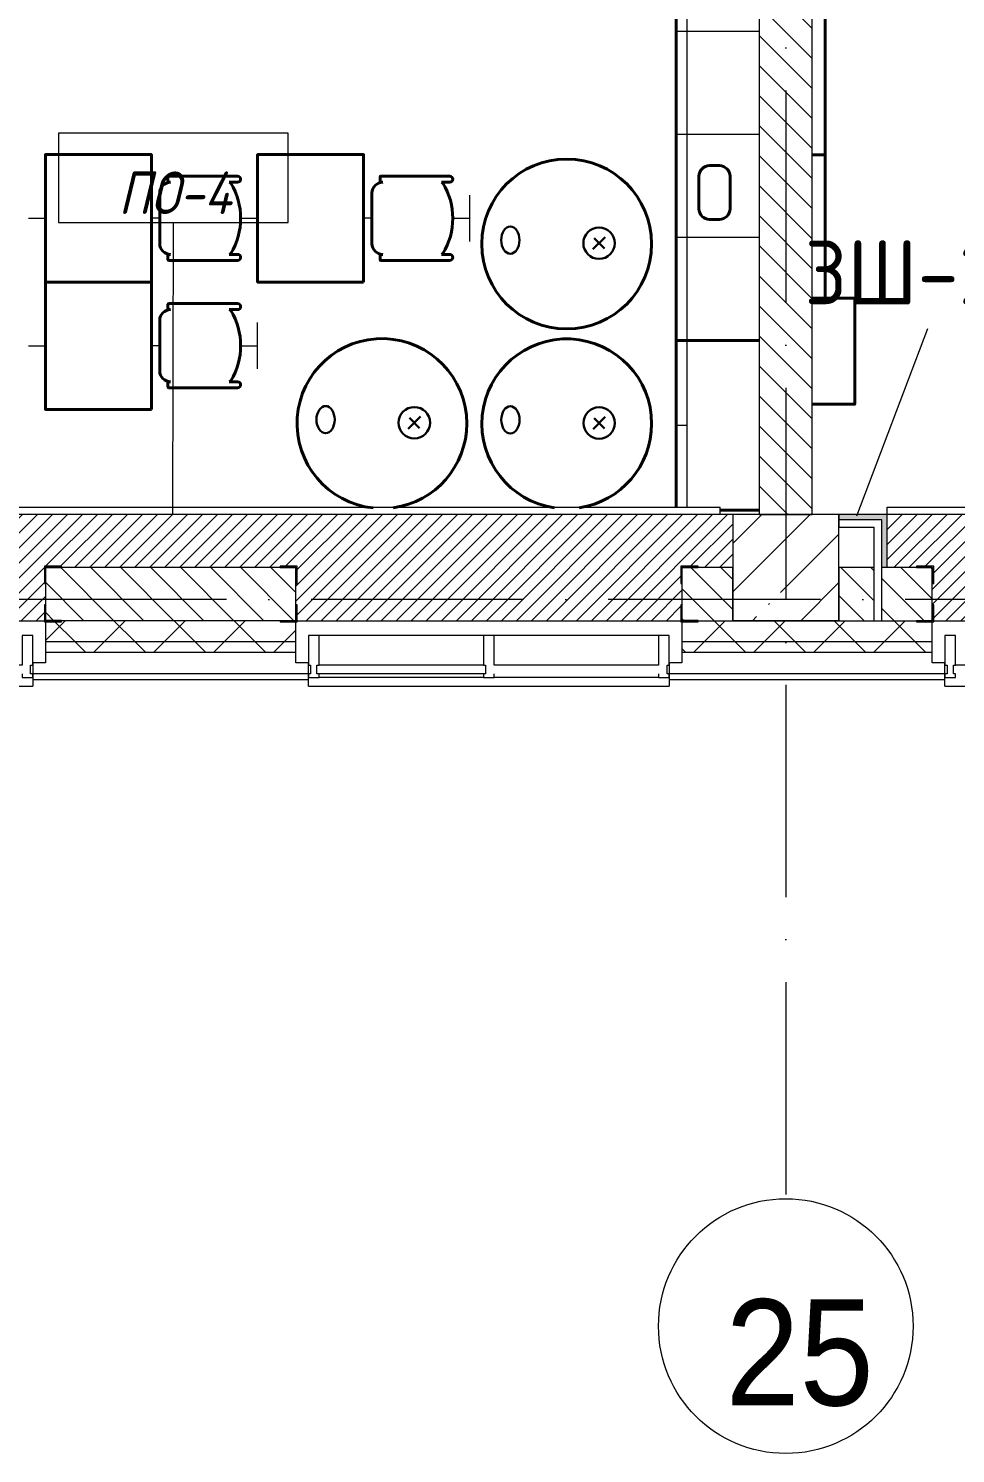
# Model space of a CAD drawing. Header units: millimetres. Extents: x -6467 to 105918, y -7090 to 92481.
# Drawn here: x 32380 to 36750, y 51258 to 57970 of the extents above; entities that cross this region are included whole.
import ezdxf

# ---------------------------------------------------------------- set-up
doc = ezdxf.new("R2010")
doc.units = ezdxf.units.MM
doc.linetypes.add('50_200_ШТРИХ_1Т_ш5_п1_п1_', pattern=[1400, 1000, -200, 0, -200])
doc.linetypes.add('IMPORT-ACAD_ISO02W100', pattern=[3000, 2400, -600])
for name, color, linetype, lineweight in [('A-FLOR', 7, 'Continuous', 9), ('A-FLOR-IDEN', 7, 'Continuous', 9), ('A-GLAZ', 7, 'Continuous', 5), ('A-GLAZ-CWMG', 7, 'Continuous', 9), ('A-GLAZ-CWMG-1', 7, 'Continuous', 20), ('A-WALL', 7, 'Continuous', 5), ('A-WALL-FNSH-1', 7, 'Continuous', 5), ('A-WALL-IDEN', 7, 'Continuous', 9), ('I-WALL', 7, 'Continuous', 5), ('S-COLS-1', 7, 'Continuous', 5)]:
    doc.layers.add(name, color=color, linetype=linetype, lineweight=lineweight)
for name, color, linetype, lineweight, true_color in [('A-FLOR-PATT-1', 7, 'Continuous', 5, 0xd61c12), ('A-GENM-1', 7, 'Continuous', 9, 0xaaaaaa), ('A-GENM-2', 7, 'Continuous', 20, 0xaaaaaa), ('A-WALL-1', 7, 'Continuous', 5, 0x77b143), ('мебель 2 этаж-1', 7, 'Continuous', 40, 0xaaaaaa), ('Оси-1', 7, 'Continuous', 20, 0xaaaaaa), ('Оси-2', 7, 'Continuous', 9, 0xaaaaaa), ('Оси-3', 7, '50_200_ШТРИХ_1Т_ш5_п1_п1_', 9, 0xaaaaaa), ('ТХ_невидимый-1', 7, 'IMPORT-ACAD_ISO02W100', 20, 0xaaaaaa), ('ТХ_функционал-2', 7, 'Continuous', 40, 0xaaaaaa), ('ТХ_функционал-4', 7, 'Continuous', 20, 0xaaaaaa), ('ТХ_функционал-9', 7, 'Continuous', 30, 0xaaaaaa)]:
    doc.layers.add(name, color=color, linetype=linetype, lineweight=lineweight, true_color=true_color)
doc.styles.add('Arial', font='arial.ttf', dxfattribs={"width": 0.9, "height": 500})
doc.styles.add('GOST Common', font='GOST_Common.ttf', dxfattribs={"height": 300})
doc.styles.add('GOST Common_I', font='GOST_Common Italic.ttf', dxfattribs={"width": 0.9, "height": 200})
pattern_1 = [(135, (0, 0), (-70.71068, -70.71068), [])]
pattern_2 = [(45, (0, 0), (-141.42136, 141.42136), []), (135, (0, 0), (-141.42136, -141.42136), [])]

# ---------------------------------------------------------------- blocks, each defined once
blk = doc.blocks.new('Прямоугольный импост - Импост структурный с накладкой - 180мм-22437099-АИ_План этажа Радиаторы_2')
at = {"layer": 'A-GLAZ-CWMG-1'}
for p, q in [((0, 17), (-50, 17)), ((-50, 17), (-50, 0)), ((-50, 0), (-40, 0)), ((-40, 0), (-40, -40)), ((-10, -40), (-10, 0)), ((-10, 0), (0, 0)), ((0, 0), (0, 17)), ((-40, -40), (-50, -40)), ((-50, -40), (-50, -180)), ((0, -40), (-10, -40)), ((0, -180), (0, -40)), ((-50, -180), (0, -180))]:
    blk.add_line(p, q, dxfattribs=at)
blk = doc.blocks.new('Прямоугольный импост - Импост структурный с накладкой - 180мм-22437111-АИ_План этажа Радиаторы_2')
at = {"layer": 'A-GLAZ-CWMG-1'}
for p, q in [((-50, 0), (-50, 17)), ((-50, 17), (0, 17)), ((0, 0), (-10, 0)), ((-10, 0), (-10, -40)), ((0, 17), (0, 0)), ((-50, -180), (-50, -40)), ((-10, -40), (0, -40)), ((0, -40), (0, -180)), ((0, -180), (-50, -180))]:
    blk.add_line(p, q, dxfattribs=at)
blk = doc.blocks.new('Прямоугольный импост - Импост структурный с накладкой - 180мм-V231-АИ_План этажа Радиаторы_2')
at = {"layer": 'A-GLAZ-CWMG'}
for p, q in [((49825, 55111), (49050, 55111)), ((49825, 54931), (49050, 54931)), ((49825, 54914), (49050, 54914))]:
    blk.add_line(p, q, dxfattribs=at)
blk = doc.blocks.new('Прямоугольный импост - Импост структурный с накладкой - 180мм-V232-АИ_План этажа Радиаторы_2')
at = {"layer": 'A-GLAZ-CWMG'}
for p, q in [((6637, 55111), (5862, 55111)), ((6637, 54914), (5862, 54914))]:
    blk.add_line(p, q, dxfattribs=at)
blk = doc.blocks.new('Прямоугольный импост - Импост структурный с накладкой - 180мм-V237-АИ_План этажа Радиаторы_2')
at = {"layer": 'A-GLAZ-CWMG-1'}
for p, q in [((-25, 0), (-25, 17)), ((-25, 17), (25, 17)), ((-15, 0), (-25, 0)), ((-15, -40), (-15, 0)), ((25, 17), (25, 0)), ((-25, -180), (-25, -40)), ((-25, -40), (-15, -40)), ((25, -40), (25, -180)), ((25, -180), (-25, -180))]:
    blk.add_line(p, q, dxfattribs=at)
blk = doc.blocks.new('Прямоугольный импост - Импост структурный с накладкой - 180мм-22437157-АИ_План этажа Радиаторы_2')
at = {"layer": 'A-GLAZ-CWMG-1'}
for p, q in [((0, 17), (-50, 17)), ((-50, 17), (-50, 0)), ((-50, 0), (-40, 0)), ((-40, 0), (-40, -40)), ((-10, -40), (-10, 0)), ((-10, 0), (0, 0)), ((0, 0), (0, 17)), ((-40, -40), (-50, -40)), ((-50, -40), (-50, -180)), ((0, -40), (-10, -40)), ((0, -180), (0, -40)), ((-50, -180), (0, -180))]:
    blk.add_line(p, q, dxfattribs=at)
blk = doc.blocks.new('Фахверк _газобетон торцы_339 - Фахверк _газобетон торцы_-25574503-АИ_План этажа Радиаторы_2')
at = {"layer": 'A-GENM-2'}
for p, q in [((89406, 11134.7), (89325, 11134.7)), ((89325, 11134.7), (89325, 11128.7)), ((89325, 11128.7), (89400, 11128.7)), ((89400, 11128.7), (89400, 11053.7)), ((89406, 11053.7), (89406, 11134.7)), ((89400, 11053.7), (89406, 11053.7)), ((89400, 10953.7), (89400, 10878.7)), ((89406, 10953.7), (89400, 10953.7)), ((89406, 10872.7), (89406, 10953.7)), ((89400, 10878.7), (89325, 10878.7)), ((89325, 10878.7), (89325, 10872.7)), ((89325, 10872.7), (89406, 10872.7))]:
    blk.add_line(p, q, dxfattribs=at)
blk = doc.blocks.new('Фахверк _газобетон торцы_341 - Фахверк _газобетон торцы_-25574543-АИ_План этажа Радиаторы_2')
at = {"layer": 'A-GENM-2'}
for p, q in [((89406, 11134.7), (89325, 11134.7)), ((89325, 11134.7), (89325, 11128.7)), ((89325, 11128.7), (89400, 11128.7)), ((89400, 11128.7), (89400, 11053.7)), ((89406, 11053.7), (89406, 11134.7)), ((89400, 11053.7), (89406, 11053.7)), ((89400, 10953.7), (89400, 10878.7)), ((89406, 10953.7), (89400, 10953.7)), ((89406, 10872.7), (89406, 10953.7)), ((89400, 10878.7), (89325, 10878.7)), ((89325, 10878.7), (89325, 10872.7)), ((89325, 10872.7), (89406, 10872.7))]:
    blk.add_line(p, q, dxfattribs=at)
blk = doc.blocks.new('Фахверк _газобетон торцы_342 - Фахверк _газобетон торцы_-25574563-АИ_План этажа Радиаторы_2')
at = {"layer": 'A-GENM-2'}
for p, q in [((89406, 156989.3), (89325, 156989.3)), ((89325, 156989.3), (89325, 156983.3)), ((89325, 156983.3), (89400, 156983.3)), ((89400, 156983.3), (89400, 156908.3)), ((89406, 156908.3), (89406, 156989.3)), ((89400, 156908.3), (89406, 156908.3)), ((89406, 156808.3), (89400, 156808.3)), ((89400, 156808.3), (89400, 156733.3)), ((89406, 156727.3), (89406, 156808.3)), ((89400, 156733.3), (89325, 156733.3)), ((89325, 156733.3), (89325, 156727.3)), ((89325, 156727.3), (89406, 156727.3))]:
    blk.add_line(p, q, dxfattribs=at)
blk = doc.blocks.new('Фахверк _газобетон торцы_344 - Фахверк _газобетон торцы_-25574603-АИ_План этажа Радиаторы_2')
at = {"layer": 'A-GENM-2'}
for p, q in [((89406, 156989.3), (89325, 156989.3)), ((89325, 156989.3), (89325, 156983.3)), ((89325, 156983.3), (89400, 156983.3)), ((89400, 156983.3), (89400, 156908.3)), ((89406, 156908.3), (89406, 156989.3)), ((89400, 156908.3), (89406, 156908.3)), ((89406, 156808.3), (89400, 156808.3)), ((89400, 156808.3), (89400, 156733.3)), ((89406, 156727.3), (89406, 156808.3)), ((89400, 156733.3), (89325, 156733.3)), ((89325, 156733.3), (89325, 156727.3)), ((89325, 156727.3), (89406, 156727.3))]:
    blk.add_line(p, q, dxfattribs=at)
blk = doc.blocks.new('Отлив_СКБ - Отлив витража-V398-АИ_План этажа Радиаторы_2')
at = {"layer": 'A-GLAZ'}
for p, q in [((0, 69), (0, 100)), ((1700, 100), (0, 100)), ((1700, 100), (1700, 69)), ((875, 2), (1650, 2)), ((825, 0), (50, 0)), ((1650, 0), (875, 0))]:
    blk.add_line(p, q, dxfattribs=at)
blk = doc.blocks.new('Отлив_СКБ - Отлив витража-V397-АИ_План этажа Радиаторы_2')
at = {"layer": 'A-GLAZ'}
for p, q in [((0, 69), (0, 100)), ((1700, 100), (0, 100)), ((1700, 100), (1700, 69)), ((50, 2), (1650, 2)), ((1650, 0), (50, 0))]:
    blk.add_line(p, q, dxfattribs=at)
blk = doc.blocks.new('мебель 2 этаж-28800768-АИ_План этажа Радиаторы_2')
at = {"layer": 'ТХ_невидимый-1'}
for p, q in [((34723.5, 58682.2), (34723.5, 58900.8)), ((35223.5, 58682.2), (35223.5, 58900.8)), ((35723.5, 58682.2), (35723.5, 58900.8)), ((36223.5, 58682.2), (36223.5, 58900.8)), ((36723.5, 58682.2), (36723.5, 58900.8)), ((34643.7, 58791.5), (34723.5, 58791.5)), ((35262.5, 58791.5), (35223.5, 58791.5)), ((35643.7, 58791.5), (35723.5, 58791.5)), ((36262.5, 58791.5), (36223.5, 58791.5)), ((36643.7, 58791.5), (36723.5, 58791.5)), ((34723.5, 58082.2), (34723.5, 58300.8)), ((35223.5, 58082.2), (35223.5, 58300.8)), ((35723.5, 58082.2), (35723.5, 58300.8)), ((34643.7, 58191.5), (34723.5, 58191.5)), ((35262.5, 58191.5), (35223.5, 58191.5)), ((35643.7, 58191.5), (35723.5, 58191.5))]:
    blk.add_line(p, q, dxfattribs=at)
at = {"layer": 'ТХ_функционал-2'}
for p, q in [((37854.1, 59039.8), (37900.5, 59039.8)), ((35301, 58964), (35301, 58987.1)), ((35303.5, 58989.7), (35629.6, 58989.7)), ((35313.8, 58961.5), (35303.5, 58961.5)), ((35629.6, 58961.5), (35590.3, 58961.5)), ((36301, 58964), (36301, 58987.1)), ((36303.5, 58989.7), (36629.6, 58989.7)), ((36313.8, 58961.5), (36303.5, 58961.5)), ((36629.6, 58961.5), (36590.3, 58961.5)), ((37804.1, 58836.2), (37804.1, 58989.8)), ((37950.5, 58989.8), (37950.5, 58836.2)), ((35262.5, 58672.8), (35262.5, 58910.2)), ((36262.5, 58672.8), (36262.5, 58910.2)), ((37900.5, 58786.2), (37854.1, 58786.2)), ((35301, 58595.9), (35301, 58619)), ((35303.5, 58621.5), (35313.8, 58621.5)), ((35590.3, 58621.5), (35629.6, 58621.5)), ((36301, 58595.9), (36301, 58619)), ((36303.5, 58621.5), (36313.8, 58621.5)), ((36590.3, 58621.5), (36629.6, 58621.5)), ((35629.6, 58593.3), (35303.5, 58593.3)), ((36629.6, 58593.3), (36303.5, 58593.3)), ((35301, 58364), (35301, 58387.1)), ((35303.5, 58389.7), (35629.6, 58389.7)), ((35313.8, 58361.5), (35303.5, 58361.5)), ((35629.6, 58361.5), (35590.3, 58361.5)), ((35262.5, 58072.8), (35262.5, 58310.2)), ((35301, 57995.9), (35301, 58019)), ((35303.5, 58021.5), (35313.8, 58021.5)), ((35590.3, 58021.5), (35629.6, 58021.5)), ((35629.6, 57993.3), (35303.5, 57993.3)), ((37903.5, 57416.5), (38088.5, 57416.5))]:
    blk.add_line(p, q, dxfattribs=at)
at = {"layer": 'ТХ_функционал-2', "flags": 128}
for points in [[(38088.5, 62686.5), (37696.8, 62686.5), (37696.8, 58216.5), (38088.5, 58216.5)], [(38338.5, 58415.8), (38398.5, 58415.8), (38398.5, 59090.8), (38398.5, 61790.8), (38398.5, 62465.8), (38338.5, 62465.8)], [(38338.5, 58415.8), (38538.5, 58415.8), (38538.5, 57915.8), (38338.5, 57915.8)], [(38088.5, 58216.5), (37696.8, 58216.5), (37696.8, 57431.3)]]:
    blk.add_lwpolyline(points, dxfattribs=at)
for points in [[(35223.5, 58491.5), (35223.5, 59091.5), (34723.5, 59091.5), (34723.5, 58491.5)], [(36223.5, 58491.5), (36223.5, 59091.5), (35723.5, 59091.5), (35723.5, 58491.5)], [(38338.5, 59090.8), (38398.5, 59090.8)], [(35223.5, 57891.5), (35223.5, 58491.5), (34723.5, 58491.5), (34723.5, 57891.5)]]:
    blk.add_lwpolyline(points, close=True, dxfattribs=at)
at = {"layer": 'ТХ_функционал-2'}
blk.add_circle((37180.6, 58670.6), 400, dxfattribs=at)
for centre, radius, start, end in [((37854.1, 58989.8), 50, 90, 180), ((37900.5, 58989.8), 50, 0, 90), ((35313.8, 58910.2), 51.3, 90, 180), ((35303.5, 58987.1), 2.56, 90, 180), ((35303.5, 58964), 2.56, 180, 270), ((35590.3, 58952.9), 8.55, 31.93175, 90), ((35322.6, 58791.5), 321.2, 328.88631, 31.11369), ((35629.6, 58975.6), 14.1, 270, 90), ((36313.8, 58910.2), 51.3, 90, 180), ((36303.5, 58987.1), 2.56, 90, 180), ((36303.5, 58964), 2.56, 180, 270), ((36590.3, 58952.9), 8.55, 31.93175, 90), ((36322.6, 58791.5), 321.2, 328.88631, 31.11369), ((36629.6, 58975.6), 14.1, 270, 90), ((37854.1, 58836.2), 50, 180, 270), ((37900.5, 58836.2), 50, 270, 0), ((35313.8, 58672.8), 51.3, 180, 270), ((36313.8, 58672.8), 51.3, 180, 270), ((35303.5, 58619), 2.56, 90, 180), ((35590.3, 58630.1), 8.55, 270, 328.06825), ((35629.6, 58607.4), 14.1, 270, 90), ((36303.5, 58619), 2.56, 90, 180), ((36590.3, 58630.1), 8.55, 270, 328.06825), ((36629.6, 58607.4), 14.1, 270, 90), ((35303.5, 58595.9), 2.56, 180, 270), ((36303.5, 58595.9), 2.56, 180, 270), ((35313.8, 58310.2), 51.3, 90, 180), ((35303.5, 58387.1), 2.56, 90, 180), ((35303.5, 58364), 2.56, 180, 270), ((35590.3, 58352.9), 8.55, 31.93175, 90), ((35322.6, 58191.5), 321.2, 328.88631, 31.11369), ((35629.6, 58375.6), 14.1, 270, 90), ((36309.8, 57824.9), 400, 0, 264.10404), ((37181.1, 57823.6), 400, 0, 261.75739), ((35313.8, 58072.8), 51.3, 180, 270), ((35303.5, 58019), 2.56, 90, 180), ((35590.3, 58030.1), 8.55, 270, 328.06825), ((35629.6, 58007.4), 14.1, 270, 90), ((35303.5, 57995.9), 2.56, 180, 270), ((36309.8, 57824.9), 400, 277.70507, 0), ((37181.1, 57823.6), 400, 278.49315, 0)]:
    blk.add_arc(centre, radius, start, end, dxfattribs=at)
at = {"layer": 'ТХ_функционал-4'}
for p, q in [((38088.5, 59671.5), (37696.8, 59671.5)), ((38088.5, 59186.5), (37696.8, 59186.5)), ((38088.5, 58701.5), (37696.8, 58701.5)), ((37696.8, 57816.5), (37746.6, 57816.5))]:
    blk.add_line(p, q, dxfattribs=at)
at = {"layer": 'ТХ_функционал-4', "flags": 128}
blk.add_lwpolyline([(37746.6, 63062.5), (37746.6, 58216.5), (37746.6, 57431.3)], dxfattribs=at)
at = {"layer": 'ТХ_функционал-9'}
for p, q in [((37304.4, 58645.5), (37362, 58703.1)), ((37358.4, 58649.1), (37309.8, 58697.7)), ((36433.6, 57799.7), (36491.2, 57857.4)), ((36487.6, 57803.3), (36439, 57852)), ((37304.9, 57798.5), (37362.5, 57856.1)), ((37358.9, 57802.1), (37310.3, 57850.7))]:
    blk.add_line(p, q, dxfattribs=at)
for centre in [(37333.2, 58674.3), (36462.4, 57828.5), (37333.7, 57827.3)]:
    blk.add_circle(centre, 74, dxfattribs=at)
for centre in [(36915.1, 58689), (36044.2, 57843.2), (36915.5, 57842)]:
    blk.add_ellipse(centre, major_axis=(0, 64), ratio=0.671875, dxfattribs=at)
blk = doc.blocks.new('Ось сетки - Круг_Ø6_00__ISO-2_5_0_9K_-17386508-АИ_План этажа Радиаторы_2')
at = {"layer": 'Оси-1'}
blk.add_circle((0, 0), 3, dxfattribs=at)
blk = doc.blocks.new('AAR_СКБ_Марка_Перекрытия_1 мм - Марка пола-27961726-АИ_План этажа Радиаторы_2')
at = {"layer": 'A-FLOR-IDEN'}
for p, q in [((2.723, 2.101), (-2.69, 2.101)), ((-2.69, 2.101), (-2.69, 0)), ((2.723, 0), (2.723, 2.101)), ((-2.69, 0), (2.723, 0))]:
    blk.add_line(p, q, dxfattribs=at)

msp = doc.modelspace()

# ---------------------------------------------------------------- hatches: boundary and pattern name
at = {"layer": 'A-FLOR-PATT-1'}
h = msp.add_hatch(dxfattribs=at)
h.set_pattern_fill('FP_329', color=256, style=0, pattern_type=2)
h.set_pattern_definition([(45, (32950, 55431.04), (-35.3553, 35.3553), [])])
h.paths.add_polyline_path([(35217.9, 55181), (35455.4, 55181), (35455.4, 55256), (35460.4, 55256), (35460.4, 55356), (35455.4, 55356), (35455.4, 55437), (35536.4, 55437), (35536.4, 55431), (35700, 55431), (35700, 55681), (30420, 55681), (30420, 55431), (30566.4, 55431), (30566.4, 55437), (30647.4, 55437), (30647.4, 55356), (30641.4, 55356), (30641.4, 55256), (30647.4, 55256), (30647.4, 55181), (32455.4, 55181.9), (32455.4, 55256), (32460.4, 55256), (32460.4, 55356), (32455.4, 55356), (32455.4, 55437), (32536.4, 55437), (32536.4, 55431), (33566.4, 55431), (33566.4, 55437), (33647.4, 55437), (33647.4, 55356), (33641.4, 55356), (33641.4, 55256), (33647.4, 55256), (33647.4, 55181), (34387.4, 55181)])
h = msp.add_hatch(dxfattribs=at)
h.set_pattern_fill('FP_328', color=256, style=0, pattern_type=2)
h.set_pattern_definition([(45, (37450, 55431.04), (-35.3553, 35.3553), [])])
h.paths.add_polyline_path([(37709.4, 55181), (38455.4, 55181), (38455.4, 55256), (38460.4, 55256), (38460.4, 55356), (38455.4, 55356), (38455.4, 55437), (38536.4, 55437), (38536.4, 55431), (38700, 55431), (38700, 55681), (36427.2, 55681), (36427.2, 55431), (36566.4, 55431), (36566.4, 55437), (36647.4, 55437), (36647.4, 55356), (36641.4, 55356), (36641.4, 55256), (36647.4, 55256), (36647.4, 55181), (36878.9, 55181)])
at = {"layer": 'A-WALL'}
h = msp.add_hatch(dxfattribs=at)
h.set_pattern_fill('FP_125', color=256, style=0, pattern_type=2)
h.set_pattern_definition(pattern_2)
h.paths.add_polyline_path([(74400, 55081), (74400, 55181), (68087, 55181), (68087, 55081), (74350, 55081)])
h.paths.add_polyline_path([(65946.4, 55081), (66450, 55081), (66450, 55181), (64968.4, 55181), (64968.4, 55081), (65115.9, 55081)])
h.paths.add_polyline_path([(63968.4, 55081), (63968.4, 55181), (62760.4, 55181), (62760.4, 55081), (63870.1, 55081)])
h.paths.add_polyline_path([(66950, 55081), (67212, 55081), (67212, 55181), (66950, 55181), (66950, 55169.4)])
h.paths.add_polyline_path([(59760.4, 55081), (60940.4, 55081), (60940.4, 55181), (59760.4, 55181)])
h.paths.add_polyline_path([(57940.4, 55081), (57940.4, 55181), (56760.4, 55181), (56760.4, 55081), (57641.4, 55081)])
h.paths.add_polyline_path([(54734.6, 55081), (54940.4, 55081), (54940.4, 55181), (53760.4, 55181), (53760.4, 55081), (54319.4, 55081)])
h.paths.add_polyline_path([(51827.9, 55081), (51940.4, 55081), (51940.4, 55181), (50760.4, 55181), (50760.4, 55081), (50997.4, 55081)])
h.paths.add_polyline_path([(47760.4, 55081), (48940.4, 55081), (48940.4, 55181), (47760.4, 55181)])
h.paths.add_polyline_path([(45599.2, 55081), (45940.4, 55081), (45940.4, 55181), (44460.4, 55181), (44460.4, 55081), (45183.9, 55081)])
h.paths.add_polyline_path([(41861.9, 55081), (42640.4, 55081), (42640.4, 55181), (41460.4, 55181), (41460.4, 55081)])
h.paths.add_polyline_path([(39640.4, 55081), (39640.4, 55181), (38460.4, 55181), (38460.4, 55081), (39370.4, 55081)])
h.paths.add_polyline_path([(36640.4, 55081), (36640.4, 55181), (35460.4, 55181), (35460.4, 55081), (36463.7, 55081)])
h.paths.add_polyline_path([(32726.4, 55081), (33640.4, 55081), (33640.4, 55181), (32460.4, 55181), (32460.4, 55081)])
h.paths.add_polyline_path([(30640.4, 55081), (30640.4, 55181), (29460.4, 55181), (29460.4, 55081), (30234.9, 55081)])
h.paths.add_polyline_path([(26400, 55081), (27640.4, 55081), (27640.4, 55181), (26400, 55181)])
h.paths.add_polyline_path([(23590.9, 55081), (24700, 55081), (24700, 55181), (23400, 55181), (23400, 55081)])
h.paths.add_polyline_path([(21514.7, 55081), (21700, 55081), (21700, 55181), (20400, 55181), (20400, 55081), (21099.4, 55081)])
h.paths.add_polyline_path([(17400, 55081), (18700, 55081), (18700, 55181), (17400, 55181)])
h.paths.add_polyline_path([(16116.5, 55081), (16525, 55081), (16525, 55181), (6687, 55181), (6687, 55081), (14455.5, 55081)])
h.paths.add_polyline_path([(5812, 55081), (5812, 55181), (-2450, 55181), (-2450, 55081), (2828.5, 55081)])
h = msp.add_hatch(dxfattribs=at)
h.set_pattern_fill('FP_125', color=256, style=0, pattern_type=2)
h.set_pattern_definition(pattern_2)
h.paths.add_polyline_path([(74350, 55031), (74350, 55081), (68087, 55081), (68087, 55031), (74251.4, 55031)])
h.paths.add_polyline_path([(67212, 55031), (67212, 55081), (66950, 55081), (66950, 55031)])
h.paths.add_polyline_path([(66450, 55031), (66450, 55081), (64968.4, 55081), (64968.4, 55031), (65946.4, 55031)])
h.paths.add_polyline_path([(63870.1, 55031), (63968.4, 55031), (63968.4, 55081), (62760.4, 55081), (62760.4, 55031), (63454.9, 55031)])
h.paths.add_polyline_path([(60940.4, 55031), (60940.4, 55081), (59760.4, 55081), (59760.4, 55031), (60132.9, 55031)])
h.paths.add_polyline_path([(57641.4, 55031), (57940.4, 55031), (57940.4, 55081), (56760.4, 55081), (56760.4, 55031), (56810.9, 55031)])
h.paths.add_polyline_path([(54734.6, 55031), (54940.4, 55031), (54940.4, 55081), (53760.4, 55081), (53760.4, 55031), (54319.4, 55031)])
h.paths.add_polyline_path([(51940.4, 55031), (51940.4, 55081), (50760.4, 55081), (50760.4, 55031), (51827.9, 55031)])
h.paths.add_polyline_path([(47760.4, 55031), (48940.4, 55031), (48940.4, 55081), (47760.4, 55081)])
h.paths.add_polyline_path([(45599.2, 55031), (45940.4, 55031), (45940.4, 55081), (44460.4, 55081), (44460.4, 55031), (45183.9, 55031)])
h.paths.add_polyline_path([(42640.4, 55031), (42640.4, 55081), (41460.4, 55081), (41460.4, 55031), (41861.9, 55031)])
h.paths.add_polyline_path([(39370.4, 55031), (39640.4, 55031), (39640.4, 55081), (38460.4, 55081), (38460.4, 55031), (38539.9, 55031)])
h.paths.add_polyline_path([(36463.7, 55031), (36640.4, 55031), (36640.4, 55081), (35460.4, 55081), (35460.4, 55031), (36048.4, 55031)])
h.paths.add_polyline_path([(33640.4, 55031), (33640.4, 55081), (32460.4, 55081), (32460.4, 55031), (33556.9, 55031)])
h.paths.add_polyline_path([(29460.4, 55031), (30640.4, 55031), (30640.4, 55081), (29460.4, 55081)])
h.paths.add_polyline_path([(26400, 55031), (27640.4, 55031), (27640.4, 55081), (26400, 55081)])
h.paths.add_polyline_path([(23400, 55031), (24700, 55031), (24700, 55081), (23400, 55081)])
h.paths.add_polyline_path([(21099.4, 55031), (21700, 55031), (21700, 55081), (20400, 55081), (20400, 55031)])
h.paths.add_polyline_path([(16525, 55031), (16525, 55081), (6687, 55081), (6687, 55031), (16116.5, 55031)])
h.paths.add_polyline_path([(18607.9, 55031), (18700, 55031), (18700, 55081), (17400, 55081), (17400, 55031), (17777.5, 55031)])
h.paths.add_polyline_path([(5812, 55031), (5812, 55081), (-2550, 55081), (-2550, 55031), (2828.5, 55031)])
at = {"layer": 'A-WALL-1'}
for points in [[(36402.2, 55656), (36427.2, 55656), (36427.2, 55681), (36200, 55681), (36200, 55656)], [(36402.2, 55431), (36427.2, 55431), (36427.2, 55656), (36402.2, 55656), (36402.2, 55621)]]:
    msp.add_hatch(color=256, dxfattribs=at).paths.add_polyline_path(points)
at = {"layer": 'I-WALL'}
h = msp.add_hatch(dxfattribs=at)
h.set_pattern_fill('FP_2', color=256, style=0, pattern_type=2)
h.set_pattern_definition(pattern_1)
h.paths.add_polyline_path([(36075, 55681), (36075, 62681), (35825, 62681), (35825, 55681), (36048.4, 55681)])
h = msp.add_hatch(dxfattribs=at)
h.set_pattern_fill('FP_2', color=256, style=0, pattern_type=2)
h.set_pattern_definition(pattern_1)
h.paths.add_polyline_path([(35700, 55181), (35700, 55431), (35460.4, 55431), (35460.4, 55181), (35633.2, 55181)])
h.paths.add_polyline_path([(33556.9, 55181), (33640.4, 55181), (33640.4, 55431), (32460.4, 55431), (32460.4, 55181), (32726.4, 55181)])
h.paths.add_polyline_path([(30200, 55181), (30360, 55181), (30360, 55431), (30200, 55431)])
h.paths.add_polyline_path([(30640.4, 55181), (30640.4, 55431), (30395, 55431), (30395, 55181)])
h = msp.add_hatch(dxfattribs=at)
h.set_pattern_fill('FP_2', color=256, style=0, pattern_type=2)
h.set_pattern_definition(pattern_1)
h.paths.add_polyline_path([(38700, 55181), (38700, 55431), (38460.4, 55431), (38460.4, 55181), (38539.9, 55181)])
h.paths.add_polyline_path([(36463.7, 55181), (36640.4, 55181), (36640.4, 55431), (36402.2, 55431), (36402.2, 55181)])
h.paths.add_polyline_path([(36367.2, 55181), (36367.2, 55431), (36200, 55431), (36200, 55181)])
at = {"layer": 'S-COLS-1'}
h = msp.add_hatch(dxfattribs=at)
h.set_pattern_fill('FP_1', color=256, style=0, pattern_type=2)
h.set_pattern_definition([(45, (0, 0), (-228.0985, 228.0985), []), (45, (228.1, 0), (-228.0985, 228.0985), [403.225, -80.645, 6.706, -73.939])])
h.paths.add_polyline_path([(35700, 55181), (36200, 55181), (36200, 55681), (35700, 55681), (35700, 55298.5)])

# ---------------------------------------------------------------- linework, layer by layer
at = {"layer": 'A-FLOR'}
for p, q in [((35700, 55681), (30420, 55681)), ((38700, 55681), (36427.2, 55681)), ((30647.4, 55181), (32455.4, 55181)), ((33647.4, 55181), (35455.4, 55181)), ((36647.4, 55181), (38455.4, 55181))]:
    msp.add_line(p, q, dxfattribs=at)
at = {"layer": 'A-FLOR-IDEN'}
msp.add_line((33060, 55681), (33063.4, 57056.8), dxfattribs=at)
at = {"layer": 'A-WALL'}
for p, q in [((35825, 62681), (35825, 55681)), ((36075, 55681), (36075, 62681)), ((30420, 55716), (35640, 55716)), ((35640, 55681), (35640, 55716)), ((36427.2, 55716), (38700, 55716)), ((36427.2, 55681), (36427.2, 55716)), ((35825, 55681), (36075, 55681)), ((36200, 55656), (36200, 55621)), ((36402.2, 55656), (36200, 55656)), ((36402.2, 55181), (36402.2, 55656)), ((36200, 55621), (36367.2, 55621)), ((36367.2, 55181), (36367.2, 55621)), ((33640.4, 55431), (32460.4, 55431)), ((32460.4, 55431), (32460.4, 55181)), ((33640.4, 55181), (33640.4, 55431)), ((35700, 55431), (35460.4, 55431)), ((35460.4, 55431), (35460.4, 55181)), ((35700, 55181), (35700, 55431)), ((36367.2, 55431), (36200, 55431)), ((36200, 55431), (36200, 55181)), ((36640.4, 55431), (36402.2, 55431)), ((36640.4, 55181), (36640.4, 55431)), ((35460.4, 55181), (35700, 55181)), ((36200, 55181), (36640.4, 55181)), ((33640.4, 55081), (32460.4, 55081)), ((36640.4, 55081), (35460.4, 55081)), ((33640.4, 55031), (32460.4, 55031)), ((36640.4, 55031), (35460.4, 55031)), ((33700.2, 54931), (32400, 54931)), ((36700, 54931), (35400.2, 54931))]:
    msp.add_line(p, q, dxfattribs=at)
at = {"layer": 'A-WALL-FNSH-1'}
for p, q in [((36427.2, 55681), (36200, 55681)), ((36200, 55681), (36200, 55656)), ((36427.2, 55431), (36427.2, 55681)), ((33640.4, 55181), (32460.4, 55181)), ((32460.4, 55181), (32460.4, 54981.9)), ((33640.4, 54981.9), (33640.4, 55181)), ((35460.4, 55181), (35460.4, 54981.9)), ((36200, 55181), (35700, 55181)), ((36640.4, 54981.9), (36640.4, 55181)), ((32460.4, 54981.9), (32400, 54981.9)), ((32400, 54981.9), (32400, 54904)), ((33700.2, 54981.9), (33640.4, 54981.9)), ((33700.2, 54904), (33700.2, 54981.9)), ((35460.4, 54981.9), (35400.2, 54981.9)), ((35400.2, 54981.9), (35400.2, 54904)), ((36700, 54981.9), (36640.4, 54981.9)), ((36700, 54904), (36700, 54981.9)), ((32400, 54904), (33700.2, 54904)), ((35400.2, 54904), (36700, 54904))]:
    msp.add_line(p, q, dxfattribs=at)
at = {"layer": 'A-WALL-IDEN'}
msp.add_line((36284.9, 55675.5), (36619.5, 56557.4), dxfattribs=at)
at = {"layer": 'S-COLS-1'}
for p, q in [((36200, 55681), (35700, 55681)), ((35700, 55681), (35700, 55181)), ((36200, 55181), (36200, 55681)), ((35700, 55181), (36200, 55181))]:
    msp.add_line(p, q, dxfattribs=at)
at = {"layer": 'Оси-3'}
for p, q in [((35950, 91281), (35950, 52458)), ((104718, 55281), (-5267.3, 55281))]:
    msp.add_line(p, q, dxfattribs=at)

# ---------------------------------------------------------------- block references
at = {"layer": 'A-FLOR-IDEN', "xscale": 199.9999999999999, "yscale": 199.9999999999999, "zscale": 199.9999999999999}
msp.add_blockref('AAR_СКБ_Марка_Перекрытия_1 мм - Марка пола-27961726-АИ_План этажа Радиаторы_2', (33060, 57056.8), dxfattribs=at)
at = {"layer": 'A-GENM-1', "rotation": 180}
for name, p in [('Фахверк _газобетон торцы_339 - Фахверк _газобетон торцы_-25574503-АИ_План этажа Радиаторы_2', (121861.4, 66309.8)), ('Фахверк _газобетон торцы_341 - Фахверк _газобетон торцы_-25574543-АИ_План этажа Радиаторы_2', (124861.4, 66309.8))]:
    msp.add_blockref(name, p, dxfattribs=at)
at = {"layer": 'A-GENM-1'}
for name, p in [('Фахверк _газобетон торцы_342 - Фахверк _газобетон торцы_-25574563-АИ_План этажа Радиаторы_2', (-55758.6, -101552.3)), ('Фахверк _газобетон торцы_344 - Фахверк _газобетон торцы_-25574603-АИ_План этажа Радиаторы_2', (-52758.6, -101552.3))]:
    msp.add_blockref(name, p, dxfattribs=at)
at = {"layer": 'A-GLAZ', "rotation": 180}
for name, p in [('Отлив_СКБ - Отлив витража-V398-АИ_План этажа Радиаторы_2', (32400, 54973)), ('Отлив_СКБ - Отлив витража-V398-АИ_План этажа Радиаторы_2', (35400.2, 54973)), ('Отлив_СКБ - Отлив витража-V397-АИ_План этажа Радиаторы_2', (38400, 54973))]:
    msp.add_blockref(name, p, dxfattribs=at)
at = {"layer": 'A-GLAZ-CWMG', "extrusion": (0, 0, -1), "rotation": 180}
for name, p in [('Прямоугольный импост - Импост структурный с накладкой - 180мм-22437111-АИ_План этажа Радиаторы_2', (-32400, 54931)), ('Прямоугольный импост - Импост структурный с накладкой - 180мм-V237-АИ_План этажа Радиаторы_2', (-34550.2, 54931)), ('Прямоугольный импост - Импост структурный с накладкой - 180мм-22437111-АИ_План этажа Радиаторы_2', (-35400.2, 54931))]:
    msp.add_blockref(name, p, dxfattribs=at)
at = {"layer": 'A-GLAZ-CWMG', "rotation": 180}
for name, p in [('Прямоугольный импост - Импост структурный с накладкой - 180мм-22437157-АИ_План этажа Радиаторы_2', (33700.2, 54931)), ('Прямоугольный импост - Импост структурный с накладкой - 180мм-22437099-АИ_План этажа Радиаторы_2', (36700, 54931))]:
    msp.add_blockref(name, p, dxfattribs=at)
at = {"layer": 'A-GLAZ-CWMG'}
for name, p in [('Прямоугольный импост - Импост структурный с накладкой - 180мм-V231-АИ_План этажа Радиаторы_2', (-15299.8, 0)), ('Прямоугольный импост - Импост структурный с накладкой - 180мм-V232-АИ_План этажа Радиаторы_2', (28713.2, 0))]:
    msp.add_blockref(name, p, dxfattribs=at)
at = {"layer": 'мебель 2 этаж-1'}
msp.add_blockref('мебель 2 этаж-28800768-АИ_План этажа Радиаторы_2', (-2263.5, -1715.2), dxfattribs=at)
at = {"layer": 'Оси-1', "xscale": 199.9999999999999, "yscale": 199.9999999999999, "zscale": 199.9999999999999, "rotation": 180}
msp.add_blockref('Ось сетки - Круг_Ø6_00__ISO-2_5_0_9K_-17386508-АИ_План этажа Радиаторы_2', (35950, 51858), dxfattribs=at)

# ---------------------------------------------------------------- texts
at = {"layer": 'A-FLOR-IDEN', "insert": (33070.2, 57196.5), "char_height": 200, "width": 572.4, "attachment_point": 5, "line_spacing_factor": 1.022766, "style": 'GOST Common_I'}
msp.add_mtext('\\pt180,360,540,720,900,1080,1260,1440,1620,1800,1980,2160,2340,2520,2700,2880,3060,3240,3420,3600,3780,3960,4140,4320,4500,4680,4860,5040,5220,5400,5580,5760;ПО-4', dxfattribs=at)
at = {"layer": 'A-WALL-IDEN', "insert": (36613.5, 56970.8), "char_height": 300, "width": 1190, "attachment_point": 2, "line_spacing_factor": 1.022766, "style": 'GOST Common'}
msp.add_mtext('\\pt80.001,159.999,240,320.001,399.999,480,560.001,639.999,720,800.001,879.999,960,1040.001,1119.999,1200,1280.001,1359.999,1440,1520.001,1599.999,1680,1760.001,1839.999,1920,2000.001,2079.999,2160,2240.001,2319.999,2400,2480.001,2559.999;ЗШ-2.1', dxfattribs=at)
at = {"layer": 'Оси-2', "insert": (36015.2, 51730.8), "char_height": 500, "width": 702, "attachment_point": 5, "line_spacing_factor": 0.936439, "style": 'Arial'}
msp.add_mtext('\\pt2286,4572,6858,9144,11430,13716,16002,18288,20574,22860,25146,27432,29718,32004,34290,36576,38862,41148,43434,45720,48006,50292,52578,54864,57150,59436,61722,64008,66294,68580,70866,73152;25', dxfattribs=at)

doc.saveas('drawing.dxf')
